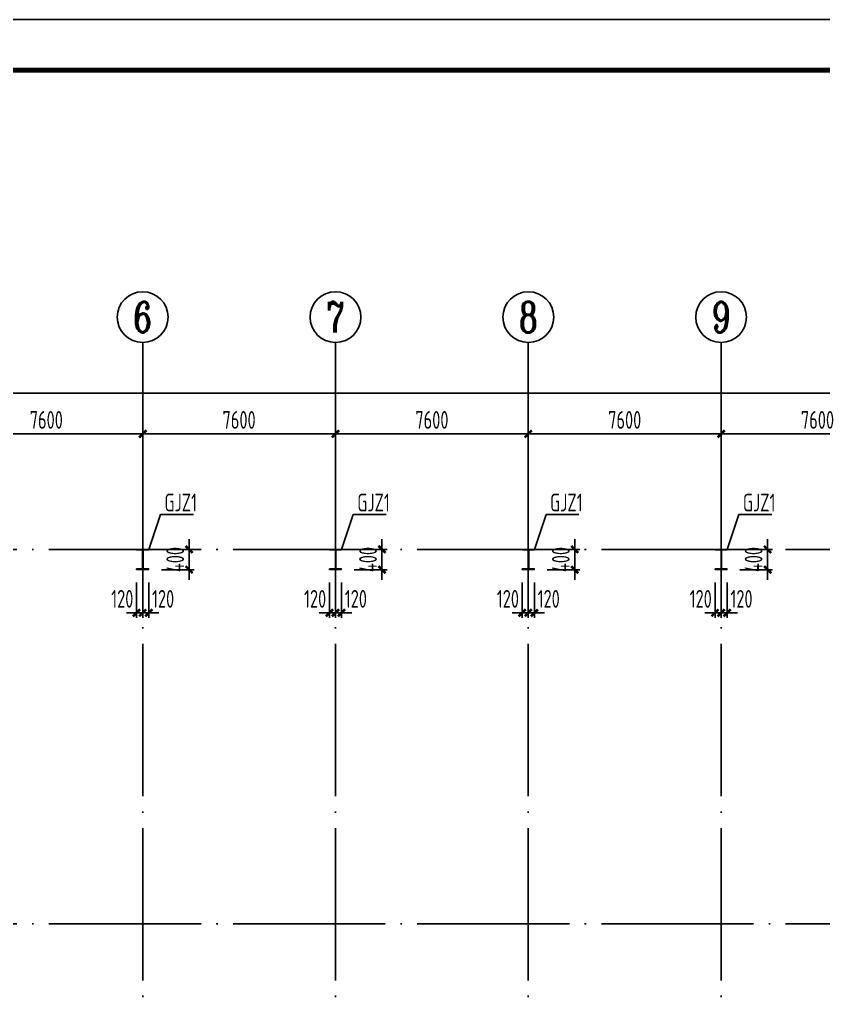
# Model space of a CAD drawing. Extents: x -3102990 to -851544, y -5293060 to -2540151.
# Drawn here: x -2203769 to -2187921, y -2650069 to -2630902 of the extents above; entities that cross this region are included whole.
import ezdxf
from ezdxf.enums import TextEntityAlignment as Align

# ---------------------------------------------------------------- set-up
doc = ezdxf.new("R2010")
doc.units = 0
doc.header["$LTSCALE"] = 1000
doc.header["$PDMODE"] = 1
doc.linetypes.add('DOTE', pattern=[2.42, 2, -0.2, 0.02, -0.2])
doc.layers.get('0').update_dxf_attribs({"linetype": 'CONTINUOUS'})
doc.layers.get('Defpoints').update_dxf_attribs({"linetype": 'CONTINUOUS'})
for name, color, linetype in [('AXIS', 253, 'DOTE'), ('COLU', 7, 'CONTINUOUS'), ('DIM', 3, 'CONTINUOUS'), ('NUM', 7, 'CONTINUOUS'), ('PUB_TITLE', 4, 'CONTINUOUS'), ('TEXT', 7, 'CONTINUOUS')]:
    doc.layers.add(name, color=color, linetype=linetype)
doc.layers.add('yichutu', color=7, linetype='CONTINUOUS', true_color=0xffffff, plot=False)
doc.styles.add('TSSD_Axis', font='Complex.shx', dxfattribs={"width": 0.7, "bigfont": 'hztxt.shx'})
doc.styles.add('TSSD_Dimension', font='tssdeng.shx', dxfattribs={"width": 0.7, "bigfont": 'Hztxt.shx'})
doc.styles.add('TSSD_Rein', font='Tssdeng.shx', dxfattribs={"width": 0.75, "bigfont": 'hztxt.shx'})
doc.dimstyles.new('TSSD_100_100', dxfattribs={"dimtxt": 350, "dimasz": 100, "dimexe": 100, "dimexo": 250, "dimgap": 100, "dimtad": 1, "dimdec": 0, "dimzin": 0, "dimdsep": 46, "dimtxsty": 'TSSD_Dimension', "dimblk": '_tsdbk', "dimcen": 0, "dimdle": 100, "dimclrt": 7, "dimadec": 0, "dimazin": 0, "dimtfac": 1, "dimtdec": 0, "dimtix": 1, "dimtmove": 2, "dimatfit": 3, "dimldrblk": '_tsdbk', "dimfxl": 250, "dimtolj": 1, "dimtzin": 0, "dimarcsym": 0})
doc.dimstyles.new('TSSD_200_100', dxfattribs={"dimtxt": 350, "dimasz": 100, "dimexe": 100, "dimexo": 250, "dimgap": 100, "dimtad": 1, "dimdec": 0, "dimlfac": 2, "dimzin": 0, "dimdsep": 46, "dimtxsty": 'TSSD_Dimension', "dimblk": 'ARCHTICK', "dimcen": 0, "dimdle": 100, "dimclrt": 7, "dimadec": 0, "dimazin": 0, "dimtfac": 1, "dimtdec": 0, "dimtix": 1, "dimtmove": 2, "dimatfit": 3, "dimfxl": 1, "dimtolj": 1, "dimtzin": 0, "dimarcsym": 0})

# ---------------------------------------------------------------- blocks, each defined once
blk = doc.blocks.new('ts_axno')
at = {"color": 0, "linetype": 'ByBlock', "lineweight": -2}
blk.add_circle((0, 0), 0.5, dxfattribs=at)
at = {"color": 0, "linetype": 'ByBlock', "lineweight": -2, "style": 'TSSD_Axis', "width": 0.7}
blk.add_attdef('A', text='', height=0.6, dxfattribs=at).set_placement((0, 0), align=Align.MIDDLE_CENTER)
blk = doc.blocks.new('_ArchTick')
at = {"color": 0, "const_width": 0.5}
blk.add_lwpolyline([(-0.71, -0.71), (0.71, 0.71)], dxfattribs=at)
blk = doc.blocks.new('*D70')
at = {"layer": 'Defpoints', "color": 0, "ltscale": 1.5}
for p in [(-2189940, -2639065), (-2189940, -2640340), (-2186140, -2640340)]:
    blk.add_point(p, dxfattribs=at)
at = {"layer": 'DIM', "color": 0, "lineweight": -2, "ltscale": 1.5}
for p, q in [((-2189940, -2640090), (-2189940, -2638965)), ((-2186140, -2640090), (-2186140, -2638965)), ((-2186040, -2639065), (-2190040, -2639065))]:
    blk.add_line(p, q, dxfattribs=at)
at = {"layer": 'DIM', "color": 0, "lineweight": -2, "ltscale": 1.5, "xscale": 100, "yscale": 100, "zscale": 100, "rotation": 180}
blk.add_blockref('_ArchTick', (-2189940, -2639065), dxfattribs=at)
at = {"layer": 'DIM', "color": 0, "lineweight": -2, "ltscale": 1.5, "xscale": 100, "yscale": 100, "zscale": 100}
blk.add_blockref('_ArchTick', (-2186140, -2639065), dxfattribs=at)
at = {"layer": 'DIM', "color": 7, "ltscale": 1.5, "insert": (-2188040, -2638790), "char_height": 350, "attachment_point": 5, "style": 'TSSD_Dimension'}
blk.add_mtext('\\A1;7600', dxfattribs=at)
blk = doc.blocks.new('*D71')
at = {"layer": 'Defpoints', "color": 0, "ltscale": 1.5}
for p in [(-2193740, -2639065), (-2193740, -2640340), (-2189940, -2640340)]:
    blk.add_point(p, dxfattribs=at)
at = {"layer": 'DIM', "color": 0, "lineweight": -2, "ltscale": 1.5}
for p, q in [((-2193740, -2640090), (-2193740, -2638965)), ((-2189940, -2640090), (-2189940, -2638965)), ((-2189840, -2639065), (-2193840, -2639065))]:
    blk.add_line(p, q, dxfattribs=at)
at = {"layer": 'DIM', "color": 0, "lineweight": -2, "ltscale": 1.5, "xscale": 100, "yscale": 100, "zscale": 100, "rotation": 180}
blk.add_blockref('_ArchTick', (-2193740, -2639065), dxfattribs=at)
at = {"layer": 'DIM', "color": 0, "lineweight": -2, "ltscale": 1.5, "xscale": 100, "yscale": 100, "zscale": 100}
blk.add_blockref('_ArchTick', (-2189940, -2639065), dxfattribs=at)
at = {"layer": 'DIM', "color": 7, "ltscale": 1.5, "insert": (-2191840, -2638790), "char_height": 350, "attachment_point": 5, "style": 'TSSD_Dimension'}
blk.add_mtext('\\A1;7600', dxfattribs=at)
blk = doc.blocks.new('*D72')
at = {"layer": 'Defpoints', "color": 0, "ltscale": 1.5}
for p in [(-2197540, -2639065), (-2197540, -2640340), (-2193740, -2640340)]:
    blk.add_point(p, dxfattribs=at)
at = {"layer": 'DIM', "color": 0, "lineweight": -2, "ltscale": 1.5}
for p, q in [((-2197540, -2640090), (-2197540, -2638965)), ((-2193740, -2640090), (-2193740, -2638965)), ((-2193640, -2639065), (-2197640, -2639065))]:
    blk.add_line(p, q, dxfattribs=at)
at = {"layer": 'DIM', "color": 0, "lineweight": -2, "ltscale": 1.5, "xscale": 100, "yscale": 100, "zscale": 100, "rotation": 180}
blk.add_blockref('_ArchTick', (-2197540, -2639065), dxfattribs=at)
at = {"layer": 'DIM', "color": 0, "lineweight": -2, "ltscale": 1.5, "xscale": 100, "yscale": 100, "zscale": 100}
blk.add_blockref('_ArchTick', (-2193740, -2639065), dxfattribs=at)
at = {"layer": 'DIM', "color": 7, "ltscale": 1.5, "insert": (-2195640, -2638790), "char_height": 350, "attachment_point": 5, "style": 'TSSD_Dimension'}
blk.add_mtext('\\A1;7600', dxfattribs=at)
blk = doc.blocks.new('*D73')
at = {"layer": 'Defpoints', "color": 0, "ltscale": 1.5}
for p in [(-2201340, -2639065), (-2201340, -2640340), (-2197540, -2640340)]:
    blk.add_point(p, dxfattribs=at)
at = {"layer": 'DIM', "color": 0, "lineweight": -2, "ltscale": 1.5}
for p, q in [((-2201340, -2640090), (-2201340, -2638965)), ((-2197540, -2640090), (-2197540, -2638965)), ((-2197440, -2639065), (-2201440, -2639065))]:
    blk.add_line(p, q, dxfattribs=at)
at = {"layer": 'DIM', "color": 0, "lineweight": -2, "ltscale": 1.5, "xscale": 100, "yscale": 100, "zscale": 100, "rotation": 180}
blk.add_blockref('_ArchTick', (-2201340, -2639065), dxfattribs=at)
at = {"layer": 'DIM', "color": 0, "lineweight": -2, "ltscale": 1.5, "xscale": 100, "yscale": 100, "zscale": 100}
blk.add_blockref('_ArchTick', (-2197540, -2639065), dxfattribs=at)
at = {"layer": 'DIM', "color": 7, "ltscale": 1.5, "insert": (-2199440, -2638790), "char_height": 350, "attachment_point": 5, "style": 'TSSD_Dimension'}
blk.add_mtext('\\A1;7600', dxfattribs=at)
blk = doc.blocks.new('*D74')
at = {"layer": 'Defpoints', "color": 0, "ltscale": 1.5}
for p in [(-2205140, -2639065), (-2205140, -2640340), (-2201340, -2640340)]:
    blk.add_point(p, dxfattribs=at)
at = {"layer": 'DIM', "color": 0, "lineweight": -2, "ltscale": 1.5}
for p, q in [((-2205140, -2640090), (-2205140, -2638965)), ((-2201340, -2640090), (-2201340, -2638965)), ((-2201240, -2639065), (-2205240, -2639065))]:
    blk.add_line(p, q, dxfattribs=at)
at = {"layer": 'DIM', "color": 0, "lineweight": -2, "ltscale": 1.5, "xscale": 100, "yscale": 100, "zscale": 100, "rotation": 180}
blk.add_blockref('_ArchTick', (-2205140, -2639065), dxfattribs=at)
at = {"layer": 'DIM', "color": 0, "lineweight": -2, "ltscale": 1.5, "xscale": 100, "yscale": 100, "zscale": 100}
blk.add_blockref('_ArchTick', (-2201340, -2639065), dxfattribs=at)
at = {"layer": 'DIM', "color": 7, "ltscale": 1.5, "insert": (-2203240, -2638790), "char_height": 350, "attachment_point": 5, "style": 'TSSD_Dimension'}
blk.add_mtext('\\A1;7600', dxfattribs=at)
blk = doc.blocks.new('*D79')
at = {"layer": 'Defpoints', "color": 0, "ltscale": 1.5}
for p in [(-2144340, -2638265), (-2220340, -2640340), (-2144340, -2640340)]:
    blk.add_point(p, dxfattribs=at)
at = {"layer": 'DIM', "color": 0, "lineweight": -2, "ltscale": 1.5}
for p, q in [((-2220440, -2638265), (-2144240, -2638265)), ((-2220340, -2640090), (-2220340, -2638165)), ((-2144340, -2640090), (-2144340, -2638165))]:
    blk.add_line(p, q, dxfattribs=at)
at = {"layer": 'DIM', "color": 0, "lineweight": -2, "ltscale": 1.5, "xscale": 100, "yscale": 100, "zscale": 100, "rotation": 180}
blk.add_blockref('_ArchTick', (-2220340, -2638265), dxfattribs=at)
at = {"layer": 'DIM', "color": 0, "lineweight": -2, "ltscale": 1.5, "xscale": 100, "yscale": 100, "zscale": 100}
blk.add_blockref('_ArchTick', (-2144340, -2638265), dxfattribs=at)
at = {"layer": 'DIM', "color": 7, "ltscale": 1.5, "insert": (-2182340, -2637990), "char_height": 350, "attachment_point": 5, "style": 'TSSD_Dimension'}
blk.add_mtext('\\A1;152000', dxfattribs=at)
blk = doc.blocks.new('_tsdbk')
blk.add_line((-1, 0), (1.5, 0))
blk.add_lwpolyline([(-0.7, -0.7, 0.5, 0.5, 0), (0.7, 0.7, 0.5, 0.5, 0)], format="xyseb")
blk = doc.blocks.new('*D682')
at = {"layer": 'Defpoints', "color": 0}
for p in [(-2201460, -2641740), (-2201340, -2641740), (-2201340, -2642590)]:
    blk.add_point(p, dxfattribs=at)
at = {"layer": 'DIM', "color": 0, "lineweight": -2}
for p, q in [((-2201460, -2641990), (-2201460, -2642690)), ((-2201340, -2641990), (-2201340, -2642690)), ((-2201560, -2642590), (-2201660, -2642590)), ((-2201460, -2642590), (-2201340, -2642590)), ((-2201240, -2642590), (-2201140, -2642590))]:
    blk.add_line(p, q, dxfattribs=at)
at = {"layer": 'DIM', "color": 0, "lineweight": -2, "xscale": 100, "yscale": 100, "zscale": 100}
blk.add_blockref('_tsdbk', (-2201460, -2642590), dxfattribs=at)
at = {"layer": 'DIM', "color": 0, "lineweight": -2, "xscale": 100, "yscale": 100, "zscale": 100, "rotation": 180}
blk.add_blockref('_tsdbk', (-2201340, -2642590), dxfattribs=at)
at = {"layer": 'DIM', "color": 7, "insert": (-2201742, -2642315), "char_height": 350, "attachment_point": 5, "style": 'TSSD_Dimension'}
blk.add_mtext('\\A1;120', dxfattribs=at)
blk = doc.blocks.new('*D683')
at = {"layer": 'Defpoints', "color": 0}
for p in [(-2201220, -2641340), (-2201220, -2641740), (-2200424, -2641740)]:
    blk.add_point(p, dxfattribs=at)
at = {"layer": 'DIM', "color": 0, "lineweight": -2}
for p, q in [((-2200424, -2641240), (-2200424, -2641140)), ((-2200970, -2641340), (-2200324, -2641340)), ((-2200424, -2641340), (-2200424, -2641740)), ((-2200970, -2641740), (-2200324, -2641740)), ((-2200424, -2641840), (-2200424, -2641940))]:
    blk.add_line(p, q, dxfattribs=at)
at = {"layer": 'DIM', "color": 0, "lineweight": -2, "xscale": 100, "yscale": 100, "zscale": 100}
for p, rotation in [((-2200424, -2641340), 270), ((-2200424, -2641740), 90)]:
    blk.add_blockref('_tsdbk', p, dxfattribs=dict(at, rotation=rotation))
at = {"layer": 'DIM', "color": 7, "insert": (-2200699, -2641540), "char_height": 350, "attachment_point": 5, "rotation": 90, "style": 'TSSD_Dimension'}
blk.add_mtext('\\A1;400', dxfattribs=at)
blk = doc.blocks.new('*D685')
at = {"layer": 'Defpoints', "color": 0}
for p in [(-2201340, -2641740), (-2201220, -2641740), (-2201220, -2642590)]:
    blk.add_point(p, dxfattribs=at)
at = {"layer": 'DIM', "color": 0, "lineweight": -2}
for p, q in [((-2201340, -2641990), (-2201340, -2642690)), ((-2201220, -2641990), (-2201220, -2642690)), ((-2201440, -2642590), (-2201540, -2642590)), ((-2201340, -2642590), (-2201220, -2642590)), ((-2201120, -2642590), (-2201020, -2642590))]:
    blk.add_line(p, q, dxfattribs=at)
at = {"layer": 'DIM', "color": 0, "lineweight": -2, "xscale": 100, "yscale": 100, "zscale": 100}
blk.add_blockref('_tsdbk', (-2201340, -2642590), dxfattribs=at)
at = {"layer": 'DIM', "color": 0, "lineweight": -2, "xscale": 100, "yscale": 100, "zscale": 100, "rotation": 180}
blk.add_blockref('_tsdbk', (-2201220, -2642590), dxfattribs=at)
at = {"layer": 'DIM', "color": 7, "insert": (-2200938, -2642315), "char_height": 350, "attachment_point": 5, "style": 'TSSD_Dimension'}
blk.add_mtext('\\A1;120', dxfattribs=at)
blk = doc.blocks.new('*D688')
at = {"layer": 'Defpoints', "color": 0}
for p in [(-2197660, -2641740), (-2197540, -2641740), (-2197540, -2642590)]:
    blk.add_point(p, dxfattribs=at)
at = {"layer": 'DIM', "color": 0, "lineweight": -2}
for p, q in [((-2197660, -2641990), (-2197660, -2642690)), ((-2197540, -2641990), (-2197540, -2642690)), ((-2197760, -2642590), (-2197860, -2642590)), ((-2197660, -2642590), (-2197540, -2642590)), ((-2197440, -2642590), (-2197340, -2642590))]:
    blk.add_line(p, q, dxfattribs=at)
at = {"layer": 'DIM', "color": 0, "lineweight": -2, "xscale": 100, "yscale": 100, "zscale": 100}
blk.add_blockref('_tsdbk', (-2197660, -2642590), dxfattribs=at)
at = {"layer": 'DIM', "color": 0, "lineweight": -2, "xscale": 100, "yscale": 100, "zscale": 100, "rotation": 180}
blk.add_blockref('_tsdbk', (-2197540, -2642590), dxfattribs=at)
at = {"layer": 'DIM', "color": 7, "insert": (-2197942, -2642315), "char_height": 350, "attachment_point": 5, "style": 'TSSD_Dimension'}
blk.add_mtext('\\A1;120', dxfattribs=at)
blk = doc.blocks.new('*D689')
at = {"layer": 'Defpoints', "color": 0}
for p in [(-2197420, -2641340), (-2197420, -2641740), (-2196624, -2641740)]:
    blk.add_point(p, dxfattribs=at)
at = {"layer": 'DIM', "color": 0, "lineweight": -2}
for p, q in [((-2196624, -2641240), (-2196624, -2641140)), ((-2197170, -2641340), (-2196524, -2641340)), ((-2196624, -2641340), (-2196624, -2641740)), ((-2197170, -2641740), (-2196524, -2641740)), ((-2196624, -2641840), (-2196624, -2641940))]:
    blk.add_line(p, q, dxfattribs=at)
at = {"layer": 'DIM', "color": 0, "lineweight": -2, "xscale": 100, "yscale": 100, "zscale": 100}
for p, rotation in [((-2196624, -2641340), 270), ((-2196624, -2641740), 90)]:
    blk.add_blockref('_tsdbk', p, dxfattribs=dict(at, rotation=rotation))
at = {"layer": 'DIM', "color": 7, "insert": (-2196899, -2641540), "char_height": 350, "attachment_point": 5, "rotation": 90, "style": 'TSSD_Dimension'}
blk.add_mtext('\\A1;400', dxfattribs=at)
blk = doc.blocks.new('*D691')
at = {"layer": 'Defpoints', "color": 0}
for p in [(-2197540, -2641740), (-2197420, -2641740), (-2197420, -2642590)]:
    blk.add_point(p, dxfattribs=at)
at = {"layer": 'DIM', "color": 0, "lineweight": -2}
for p, q in [((-2197540, -2641990), (-2197540, -2642690)), ((-2197420, -2641990), (-2197420, -2642690)), ((-2197640, -2642590), (-2197740, -2642590)), ((-2197540, -2642590), (-2197420, -2642590)), ((-2197320, -2642590), (-2197220, -2642590))]:
    blk.add_line(p, q, dxfattribs=at)
at = {"layer": 'DIM', "color": 0, "lineweight": -2, "xscale": 100, "yscale": 100, "zscale": 100}
blk.add_blockref('_tsdbk', (-2197540, -2642590), dxfattribs=at)
at = {"layer": 'DIM', "color": 0, "lineweight": -2, "xscale": 100, "yscale": 100, "zscale": 100, "rotation": 180}
blk.add_blockref('_tsdbk', (-2197420, -2642590), dxfattribs=at)
at = {"layer": 'DIM', "color": 7, "insert": (-2197138, -2642315), "char_height": 350, "attachment_point": 5, "style": 'TSSD_Dimension'}
blk.add_mtext('\\A1;120', dxfattribs=at)
blk = doc.blocks.new('*D694')
at = {"layer": 'Defpoints', "color": 0}
for p in [(-2193860, -2641740), (-2193740, -2641740), (-2193740, -2642590)]:
    blk.add_point(p, dxfattribs=at)
at = {"layer": 'DIM', "color": 0, "lineweight": -2}
for p, q in [((-2193860, -2641990), (-2193860, -2642690)), ((-2193740, -2641990), (-2193740, -2642690)), ((-2193960, -2642590), (-2194060, -2642590)), ((-2193860, -2642590), (-2193740, -2642590)), ((-2193640, -2642590), (-2193540, -2642590))]:
    blk.add_line(p, q, dxfattribs=at)
at = {"layer": 'DIM', "color": 0, "lineweight": -2, "xscale": 100, "yscale": 100, "zscale": 100}
blk.add_blockref('_tsdbk', (-2193860, -2642590), dxfattribs=at)
at = {"layer": 'DIM', "color": 0, "lineweight": -2, "xscale": 100, "yscale": 100, "zscale": 100, "rotation": 180}
blk.add_blockref('_tsdbk', (-2193740, -2642590), dxfattribs=at)
at = {"layer": 'DIM', "color": 7, "insert": (-2194142, -2642315), "char_height": 350, "attachment_point": 5, "style": 'TSSD_Dimension'}
blk.add_mtext('\\A1;120', dxfattribs=at)
blk = doc.blocks.new('*D695')
at = {"layer": 'Defpoints', "color": 0}
for p in [(-2193620, -2641340), (-2193620, -2641740), (-2192824, -2641740)]:
    blk.add_point(p, dxfattribs=at)
at = {"layer": 'DIM', "color": 0, "lineweight": -2}
for p, q in [((-2192824, -2641240), (-2192824, -2641140)), ((-2193370, -2641340), (-2192724, -2641340)), ((-2192824, -2641340), (-2192824, -2641740)), ((-2193370, -2641740), (-2192724, -2641740)), ((-2192824, -2641840), (-2192824, -2641940))]:
    blk.add_line(p, q, dxfattribs=at)
at = {"layer": 'DIM', "color": 0, "lineweight": -2, "xscale": 100, "yscale": 100, "zscale": 100}
for p, rotation in [((-2192824, -2641340), 270), ((-2192824, -2641740), 90)]:
    blk.add_blockref('_tsdbk', p, dxfattribs=dict(at, rotation=rotation))
at = {"layer": 'DIM', "color": 7, "insert": (-2193099, -2641540), "char_height": 350, "attachment_point": 5, "rotation": 90, "style": 'TSSD_Dimension'}
blk.add_mtext('\\A1;400', dxfattribs=at)
blk = doc.blocks.new('*D697')
at = {"layer": 'Defpoints', "color": 0}
for p in [(-2193740, -2641740), (-2193620, -2641740), (-2193620, -2642590)]:
    blk.add_point(p, dxfattribs=at)
at = {"layer": 'DIM', "color": 0, "lineweight": -2}
for p, q in [((-2193740, -2641990), (-2193740, -2642690)), ((-2193620, -2641990), (-2193620, -2642690)), ((-2193840, -2642590), (-2193940, -2642590)), ((-2193740, -2642590), (-2193620, -2642590)), ((-2193520, -2642590), (-2193420, -2642590))]:
    blk.add_line(p, q, dxfattribs=at)
at = {"layer": 'DIM', "color": 0, "lineweight": -2, "xscale": 100, "yscale": 100, "zscale": 100}
blk.add_blockref('_tsdbk', (-2193740, -2642590), dxfattribs=at)
at = {"layer": 'DIM', "color": 0, "lineweight": -2, "xscale": 100, "yscale": 100, "zscale": 100, "rotation": 180}
blk.add_blockref('_tsdbk', (-2193620, -2642590), dxfattribs=at)
at = {"layer": 'DIM', "color": 7, "insert": (-2193338, -2642315), "char_height": 350, "attachment_point": 5, "style": 'TSSD_Dimension'}
blk.add_mtext('\\A1;120', dxfattribs=at)
blk = doc.blocks.new('*D700')
at = {"layer": 'Defpoints', "color": 0}
for p in [(-2190060, -2641740), (-2189940, -2641740), (-2189940, -2642590)]:
    blk.add_point(p, dxfattribs=at)
at = {"layer": 'DIM', "color": 0, "lineweight": -2}
for p, q in [((-2190060, -2641990), (-2190060, -2642690)), ((-2189940, -2641990), (-2189940, -2642690)), ((-2190160, -2642590), (-2190260, -2642590)), ((-2190060, -2642590), (-2189940, -2642590)), ((-2189840, -2642590), (-2189740, -2642590))]:
    blk.add_line(p, q, dxfattribs=at)
at = {"layer": 'DIM', "color": 0, "lineweight": -2, "xscale": 100, "yscale": 100, "zscale": 100}
blk.add_blockref('_tsdbk', (-2190060, -2642590), dxfattribs=at)
at = {"layer": 'DIM', "color": 0, "lineweight": -2, "xscale": 100, "yscale": 100, "zscale": 100, "rotation": 180}
blk.add_blockref('_tsdbk', (-2189940, -2642590), dxfattribs=at)
at = {"layer": 'DIM', "color": 7, "insert": (-2190342, -2642315), "char_height": 350, "attachment_point": 5, "style": 'TSSD_Dimension'}
blk.add_mtext('\\A1;120', dxfattribs=at)
blk = doc.blocks.new('*D701')
at = {"layer": 'Defpoints', "color": 0}
for p in [(-2189820, -2641340), (-2189820, -2641740), (-2189024, -2641740)]:
    blk.add_point(p, dxfattribs=at)
at = {"layer": 'DIM', "color": 0, "lineweight": -2}
for p, q in [((-2189024, -2641240), (-2189024, -2641140)), ((-2189570, -2641340), (-2188924, -2641340)), ((-2189024, -2641340), (-2189024, -2641740)), ((-2189570, -2641740), (-2188924, -2641740)), ((-2189024, -2641840), (-2189024, -2641940))]:
    blk.add_line(p, q, dxfattribs=at)
at = {"layer": 'DIM', "color": 0, "lineweight": -2, "xscale": 100, "yscale": 100, "zscale": 100}
for p, rotation in [((-2189024, -2641340), 270), ((-2189024, -2641740), 90)]:
    blk.add_blockref('_tsdbk', p, dxfattribs=dict(at, rotation=rotation))
at = {"layer": 'DIM', "color": 7, "insert": (-2189299, -2641540), "char_height": 350, "attachment_point": 5, "rotation": 90, "style": 'TSSD_Dimension'}
blk.add_mtext('\\A1;400', dxfattribs=at)
blk = doc.blocks.new('*D703')
at = {"layer": 'Defpoints', "color": 0}
for p in [(-2189940, -2641740), (-2189820, -2641740), (-2189820, -2642590)]:
    blk.add_point(p, dxfattribs=at)
at = {"layer": 'DIM', "color": 0, "lineweight": -2}
for p, q in [((-2189940, -2641990), (-2189940, -2642690)), ((-2189820, -2641990), (-2189820, -2642690)), ((-2190040, -2642590), (-2190140, -2642590)), ((-2189940, -2642590), (-2189820, -2642590)), ((-2189720, -2642590), (-2189620, -2642590))]:
    blk.add_line(p, q, dxfattribs=at)
at = {"layer": 'DIM', "color": 0, "lineweight": -2, "xscale": 100, "yscale": 100, "zscale": 100}
blk.add_blockref('_tsdbk', (-2189940, -2642590), dxfattribs=at)
at = {"layer": 'DIM', "color": 0, "lineweight": -2, "xscale": 100, "yscale": 100, "zscale": 100, "rotation": 180}
blk.add_blockref('_tsdbk', (-2189820, -2642590), dxfattribs=at)
at = {"layer": 'DIM', "color": 7, "insert": (-2189538, -2642315), "char_height": 350, "attachment_point": 5, "style": 'TSSD_Dimension'}
blk.add_mtext('\\A1;120', dxfattribs=at)
blk = doc.blocks.new('A$C16496DF1')
at = {"layer": 'PUB_TITLE'}
blk.add_lwpolyline([(0, 0), (0, 42000), (104100, 42000), (104100, 0)], close=True, dxfattribs=at)
at = {"layer": 'PUB_TITLE', "const_width": 100}
blk.add_lwpolyline([(103100, 1000), (103100, 41000), (713, 41000), (713, 1000), (103100, 1000)], dxfattribs=at)
blk = doc.blocks.new('yct-1041-420-104100-42000-100-2006.0')
at = {"layer": 'yichutu', "color": 7, "true_color": 0xffffff}
blk.add_lwpolyline([(0, 0), (0, 42000), (104100, 42000), (104100, 0)], close=True, dxfattribs=at)

msp = doc.modelspace()

# ---------------------------------------------------------------- linework, layer by layer
at = {"layer": 'AXIS', "ltscale": 1.5}
for p, q in [((-2201339.79, -2657090.5), (-2201339.79, -2640340.5)), ((-2197539.79, -2657090.5), (-2197539.79, -2640340.5)), ((-2193739.79, -2657090.5), (-2193739.79, -2640340.5)), ((-2189939.79, -2657090.5), (-2189939.79, -2640340.5)), ((-2221339.79, -2641340.5), (-2143339.79, -2641340.5)), ((-2221339.79, -2648715.5), (-2143339.79, -2648715.5))]:
    msp.add_line(p, q, dxfattribs=at)
at = {"layer": 'COLU', "lineweight": 5}
for p, q in [((-2201219.79, -2641340.5), (-2201459.79, -2641340.5)), ((-2201459.79, -2641340.5), (-2201459.79, -2641358.5)), ((-2201219.79, -2641358.5), (-2201219.79, -2641340.5)), ((-2197419.79, -2641340.5), (-2197659.79, -2641340.5)), ((-2197659.79, -2641340.5), (-2197659.79, -2641358.5)), ((-2197419.79, -2641358.5), (-2197419.79, -2641340.5)), ((-2193619.79, -2641340.5), (-2193859.79, -2641340.5)), ((-2193859.79, -2641340.5), (-2193859.79, -2641358.5)), ((-2193619.79, -2641358.5), (-2193619.79, -2641340.5)), ((-2189819.79, -2641340.5), (-2190059.79, -2641340.5)), ((-2190059.79, -2641340.5), (-2190059.79, -2641358.5)), ((-2189819.79, -2641358.5), (-2189819.79, -2641340.5)), ((-2201219.79, -2641358.5), (-2201459.79, -2641358.5)), ((-2201347.79, -2641358.5), (-2201347.79, -2641722.5)), ((-2201331.79, -2641358.5), (-2201331.79, -2641722.5)), ((-2197419.79, -2641358.5), (-2197659.79, -2641358.5)), ((-2197547.79, -2641358.5), (-2197547.79, -2641722.5)), ((-2197531.79, -2641358.5), (-2197531.79, -2641722.5)), ((-2193619.79, -2641358.5), (-2193859.79, -2641358.5)), ((-2193747.79, -2641358.5), (-2193747.79, -2641722.5)), ((-2193731.79, -2641358.5), (-2193731.79, -2641722.5)), ((-2189819.79, -2641358.5), (-2190059.79, -2641358.5)), ((-2189947.79, -2641358.5), (-2189947.79, -2641722.5)), ((-2189931.79, -2641358.5), (-2189931.79, -2641722.5)), ((-2201219.79, -2641722.5), (-2201459.79, -2641722.5)), ((-2201459.79, -2641740.5), (-2201459.79, -2641722.5)), ((-2201219.79, -2641740.5), (-2201219.79, -2641722.5)), ((-2197419.79, -2641722.5), (-2197659.79, -2641722.5)), ((-2197659.79, -2641740.5), (-2197659.79, -2641722.5)), ((-2197419.79, -2641740.5), (-2197419.79, -2641722.5)), ((-2193619.79, -2641722.5), (-2193859.79, -2641722.5)), ((-2193859.79, -2641740.5), (-2193859.79, -2641722.5)), ((-2193619.79, -2641740.5), (-2193619.79, -2641722.5)), ((-2189819.79, -2641722.5), (-2190059.79, -2641722.5)), ((-2190059.79, -2641740.5), (-2190059.79, -2641722.5)), ((-2189819.79, -2641740.5), (-2189819.79, -2641722.5)), ((-2201219.79, -2641740.5), (-2201459.79, -2641740.5)), ((-2197419.79, -2641740.5), (-2197659.79, -2641740.5)), ((-2193619.79, -2641740.5), (-2193859.79, -2641740.5)), ((-2189819.79, -2641740.5), (-2190059.79, -2641740.5))]:
    msp.add_line(p, q, dxfattribs=at)
at = {"layer": 'NUM', "ltscale": 1.5}
for p, q in [((-2201339.79, -2640340.5), (-2201339.79, -2637265.5)), ((-2197539.79, -2640340.5), (-2197539.79, -2637265.5)), ((-2193739.79, -2640340.5), (-2193739.79, -2637265.5)), ((-2189939.79, -2640340.5), (-2189939.79, -2637265.5))]:
    msp.add_line(p, q, dxfattribs=at)
at = {"layer": 'NUM'}
for p, q in [((-2201219.79, -2641340.5), (-2200990.38, -2640654.78)), ((-2200990.38, -2640654.78), (-2200341.34, -2640654.78)), ((-2197419.79, -2641340.5), (-2197190.38, -2640654.78)), ((-2197190.38, -2640654.78), (-2196541.34, -2640654.78)), ((-2193619.79, -2641340.5), (-2193390.38, -2640654.78)), ((-2193390.38, -2640654.78), (-2192741.34, -2640654.78)), ((-2189819.79, -2641340.5), (-2189590.38, -2640654.78)), ((-2189590.38, -2640654.78), (-2188941.34, -2640654.78))]:
    msp.add_line(p, q, dxfattribs=at)

# ---------------------------------------------------------------- block references
at = {"ltscale": 1.5}
msp.add_blockref('A$C16496DF1', (-2236101.86, -2672902.4), dxfattribs=at)
at = {"layer": 'NUM'}
ref = msp.add_blockref('ts_axno', (-2201339.79, -2636765.5), dxfattribs=dict(at, xscale=1000, yscale=1000, zscale=1000))
ref.add_attrib('6', '6', dxfattribs={"height": 600, "style": 'TSSD_Axis', "width": 0.7}).set_placement((-2201339.79, -2636765.5), align=Align.MIDDLE_CENTER)
ref = msp.add_blockref('ts_axno', (-2197539.79, -2636765.5), dxfattribs=dict(at, xscale=1000, yscale=1000, zscale=1000))
ref.add_attrib('7', '7', dxfattribs={"height": 600, "style": 'TSSD_Axis', "width": 0.7}).set_placement((-2197539.79, -2636765.5), align=Align.MIDDLE_CENTER)
ref = msp.add_blockref('ts_axno', (-2193739.79, -2636765.5), dxfattribs=dict(at, xscale=1000, yscale=1000, zscale=1000))
ref.add_attrib('8', '8', dxfattribs={"height": 600, "style": 'TSSD_Axis', "width": 0.7}).set_placement((-2193739.79, -2636765.5), align=Align.MIDDLE_CENTER)
ref = msp.add_blockref('ts_axno', (-2189939.79, -2636765.5), dxfattribs=dict(at, xscale=1000, yscale=1000, zscale=1000))
ref.add_attrib('9', '9', dxfattribs={"height": 600, "style": 'TSSD_Axis', "width": 0.7}).set_placement((-2189939.79, -2636765.5), align=Align.MIDDLE_CENTER)
at = {"layer": 'yichutu'}
msp.add_blockref('yct-1041-420-104100-42000-100-2006.0', (-2236101.86, -2672902.4), dxfattribs=at)

# ---------------------------------------------------------------- texts
at = {"layer": 'TEXT', "style": 'TSSD_Rein', "width": 0.7}
for p in [(-2200910.25, -2640592.98), (-2197110.25, -2640592.98), (-2193310.25, -2640592.98), (-2189510.25, -2640592.98)]:
    msp.add_text('GJZ1', height=350, dxfattribs=at).set_placement(p)

# ---------------------------------------------------------------- dimensions: what is measured, and where the dimension line sits
at = {"layer": 'DIM', "ltscale": 1.5}
for base, p1, p2, picture, middle in [((-2144339.79, -2638265.5), (-2220339.79, -2640340.5), (-2144339.79, -2640340.5), '*D79', (-2182339.79, -2637990.5)), ((-2205139.79, -2639065.5), (-2201339.79, -2640340.5), (-2205139.79, -2640340.5), '*D74', (-2203239.79, -2638790.5)), ((-2201339.79, -2639065.5), (-2197539.79, -2640340.5), (-2201339.79, -2640340.5), '*D73', (-2199439.79, -2638790.5)), ((-2197539.79, -2639065.5), (-2193739.79, -2640340.5), (-2197539.79, -2640340.5), '*D72', (-2195639.79, -2638790.5)), ((-2193739.79, -2639065.5), (-2189939.79, -2640340.5), (-2193739.79, -2640340.5), '*D71', (-2191839.79, -2638790.5)), ((-2189939.79, -2639065.5), (-2186139.79, -2640340.5), (-2189939.79, -2640340.5), '*D70', (-2188039.79, -2638790.5))]:
    dim = msp.add_linear_dim(base=base, p1=p1, p2=p2, dimstyle='TSSD_200_100', dxfattribs=at)
    dim.commit()
    dim.dimension.update_dxf_attribs({"geometry": picture, "text_midpoint": middle})
at = {"layer": 'DIM'}
for base, p1, p2, picture, middle in [((-2200424.42, -2641740.5), (-2201219.79, -2641340.5), (-2201219.79, -2641740.5), '*D683', (-2200699.42, -2641540.5)), ((-2196624.42, -2641740.5), (-2197419.79, -2641340.5), (-2197419.79, -2641740.5), '*D689', (-2196899.42, -2641540.5)), ((-2192824.42, -2641740.5), (-2193619.79, -2641340.5), (-2193619.79, -2641740.5), '*D695', (-2193099.42, -2641540.5)), ((-2189024.42, -2641740.5), (-2189819.79, -2641340.5), (-2189819.79, -2641740.5), '*D701', (-2189299.42, -2641540.5))]:
    dim = msp.add_linear_dim(base=base, p1=p1, p2=p2, angle=90, dimstyle='TSSD_100_100', dxfattribs=at)
    dim.commit()
    dim.dimension.update_dxf_attribs({"geometry": picture, "text_midpoint": middle})
for base, p1, p2, picture, middle in [((-2201339.79, -2642590.03), (-2201459.79, -2641740.5), (-2201339.79, -2641740.5), '*D682', (-2201742.03, -2642315.03)), ((-2201219.79, -2642590.03), (-2201339.79, -2641740.5), (-2201219.79, -2641740.5), '*D685', (-2200937.55, -2642315.03)), ((-2197539.79, -2642590.03), (-2197659.79, -2641740.5), (-2197539.79, -2641740.5), '*D688', (-2197942.03, -2642315.03)), ((-2197419.79, -2642590.03), (-2197539.79, -2641740.5), (-2197419.79, -2641740.5), '*D691', (-2197137.55, -2642315.03)), ((-2193739.79, -2642590.03), (-2193859.79, -2641740.5), (-2193739.79, -2641740.5), '*D694', (-2194142.03, -2642315.03)), ((-2193619.79, -2642590.03), (-2193739.79, -2641740.5), (-2193619.79, -2641740.5), '*D697', (-2193337.55, -2642315.03)), ((-2189939.79, -2642590.03), (-2190059.79, -2641740.5), (-2189939.79, -2641740.5), '*D700', (-2190342.03, -2642315.03)), ((-2189819.79, -2642590.03), (-2189939.79, -2641740.5), (-2189819.79, -2641740.5), '*D703', (-2189537.55, -2642315.03))]:
    dim = msp.add_linear_dim(base=base, p1=p1, p2=p2, dimstyle='TSSD_100_100', dxfattribs=at)
    dim.commit()
    dim.dimension.update_dxf_attribs({"geometry": picture, "text_midpoint": middle, "dimtype": 160})

doc.saveas('drawing.dxf')
